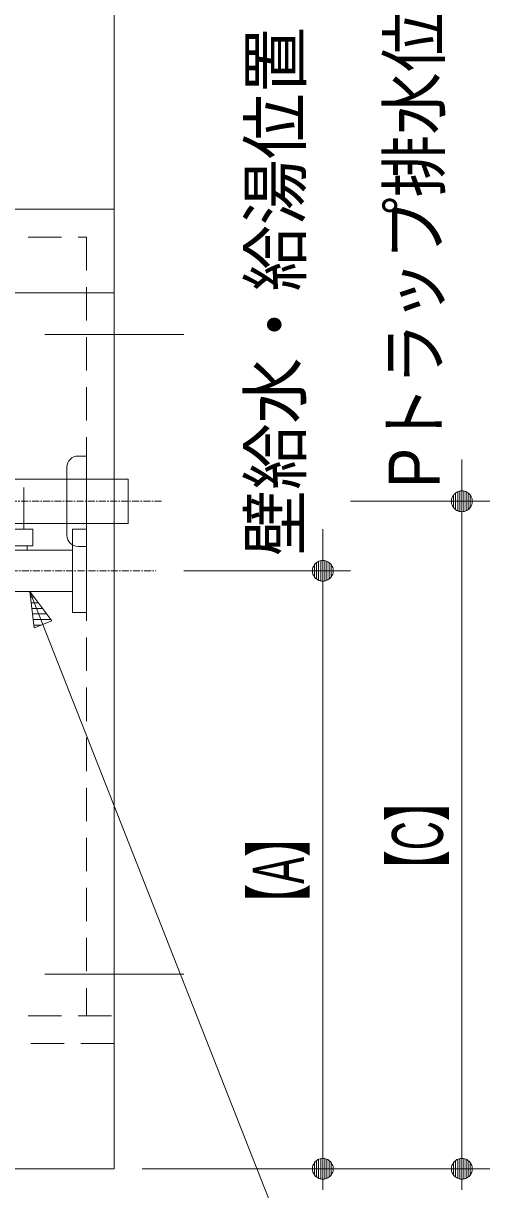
# Model space of a CAD drawing. Units: millimetres, scale not verified. Extents: x -6062 to 6062, y -3045 to 3045.
# Drawn here: x -3483 to -3148, y -2035 to -1196 of the extents above; entities that cross this region are included whole.
import ezdxf
from ezdxf.enums import TextEntityAlignment as Align

# ---------------------------------------------------------------- set-up
doc = ezdxf.new("R2010")
doc.units = ezdxf.units.MM
doc.header["$LTSCALE"] = 20
doc.linetypes.add('CHAIN1', pattern=[8, 5, -1, 1, -1])
doc.linetypes.add('DASHED1', pattern=[1.8, 1.2, -0.6])
for name, color, linetype, lineweight in [('0-1_2寸法-3', 7, 'Continuous', 9), ('0-2_5ボウル・キャビネット', 7, 'Continuous', 9), ('0-3_2寸法-2', 7, 'Continuous', 9), ('0-4_0', 7, 'Continuous', 9), ('0-6_4給排水', 7, 'Continuous', 9)]:
    doc.layers.add(name, color=color, linetype=linetype, lineweight=lineweight)
doc.styles.add('ＭＳ Ｐゴシック', font='')
doc.styles.get('ＭＳ Ｐゴシック').set_extended_font_data('MS PGothic')

# ---------------------------------------------------------------- blocks, each defined once
blk = doc.blocks.new('_Dot')
at = {"layer": '0-4_0'}
for p, q in [((-10, 0), (-20, 0)), ((9.78, 2), (-9.78, 2)), ((7.99, 6), (-7.99, 6)), ((9.16, -3.98), (-9.16, -3.98)), ((6, -7.98), (-6, -7.98))]:
    blk.add_line(p, q, dxfattribs=at)
for points in [[(10, 0), (9.92, 1.25), (9.69, 2.49), (9.3, 3.68), (8.76, 4.82), (8.09, 5.88), (7.29, 6.85), (6.37, 7.71), (5.36, 8.44), (4.26, 9.05), (3.09, 9.51), (1.87, 9.82), (0.63, 9.98), (-0.63, 9.98), (-1.87, 9.82), (-3.09, 9.51), (-4.26, 9.05), (-5.36, 8.44), (-6.37, 7.71), (-7.29, 6.85), (-8.09, 5.88), (-8.76, 4.82), (-9.3, 3.68), (-9.69, 2.49), (-9.92, 1.25), (-10, 0), (0, 0)], [(-10, 0), (-9.92, -1.25), (-9.69, -2.49), (-9.3, -3.68), (-8.76, -4.82), (-8.09, -5.88), (-7.29, -6.85), (-6.37, -7.71), (-5.36, -8.44), (-4.26, -9.05), (-3.09, -9.51), (-1.87, -9.82), (-0.63, -9.98), (0.63, -9.98), (1.87, -9.82), (3.09, -9.51), (4.26, -9.05), (5.36, -8.44), (6.37, -7.71), (7.29, -6.85), (8.09, -5.88), (8.76, -4.82), (9.3, -3.68), (9.69, -2.49), (9.92, -1.25), (10, 0), (0, 0)]]:
    blk.add_lwpolyline(points, close=True, dxfattribs=at)
blk = doc.blocks.new('止水栓_側面')
at = {"layer": '0-6_4給排水', "linetype": 'CHAIN1'}
blk.add_line((-3010, 0), (1000, 0), dxfattribs=at)
at = {"layer": '0-6_4給排水'}
blk.add_lwpolyline([(-900, 1200), (-900, 600), (-1200, 600), (-1200, 1200)], dxfattribs=at)
for points in [[(-1950, 660), (-1850, 660), (-1850, 300), (-1950, 300)], [(-1330, 600), (-770, 600), (-770, 360), (-1330, 360)], [(-200, 600), (0, 600), (0, -600), (-200, -600)], [(-1250, 360), (-850, 360), (-850, 298), (-1250, 298)], [(-1450, -300), (-2010, -300), (-2010, 300), (-1450, 300)], [(-1450, 240), (-1430, 240), (-1430, -240), (-1450, -240)], [(-1430, 298), (-200, 298), (-200, -298), (-1430, -298)]]:
    blk.add_lwpolyline(points, close=True, dxfattribs=at)
blk = doc.blocks.new('グループ-8')
at = {"layer": '0-6_4給排水', "linetype": 'CHAIN1'}
for p, q in [((-35300, -24500), (-35300, -20720)), ((-34522.1, -28832.9), (-34827.9, -28293.9))]:
    blk.add_line(p, q, dxfattribs=at)
at = {"layer": '0-6_4給排水'}
for p, q in [((-35000, -21586.8), (-35000, -21840)), ((-35600, -21760), (-35600, -21840)), ((-37122.2, -23104), (-37428.6, -22846.9))]:
    blk.add_line(p, q, dxfattribs=at)
blk.add_lwpolyline([(-36860, -21420), (-35650, -21420), (-35650, -21760), (-35300, -21760), (-34950.1, -21558), (-34950, -21220), (-35650, -21220), (-35650, -21260), (-36860, -21260)], close=True, dxfattribs=at)
for points in [[(-35650, -21260), (-35649.9, -21260.4), (-35649.6, -21261.6), (-35649.2, -21263.6), (-35648.6, -21266.4), (-35647.9, -21269.8), (-35647.1, -21274), (-35646.2, -21278.7), (-35645.3, -21284.1), (-35644.4, -21289.9), (-35643.5, -21296.2), (-35642.7, -21302.9), (-35642.1, -21309.9), (-35641.5, -21317.2), (-35641.1, -21324.7), (-35640.8, -21332.3), (-35640.7, -21340), (-35640.8, -21344), (-35640.8, -21348.1), (-35641.1, -21356.1), (-35641.6, -21363.9), (-35642.2, -21371.4), (-35642.9, -21378.5), (-35643.7, -21385.3), (-35644.6, -21391.5), (-35645.5, -21397.3), (-35646.4, -21402.4), (-35647.3, -21407), (-35648, -21410.9), (-35648.7, -21414.2), (-35649.3, -21416.7), (-35649.7, -21418.5), (-35649.9, -21419.6), (-35650, -21420)], [(-35650, -23800), (-35650, -22728), (-36713.5, -22728), (-36733.2, -22729), (-36752.7, -22731.9), (-36771.8, -22736.7), (-36790.4, -22743.4), (-36811.9, -22753.9), (-36831.9, -22766.9), (-36850.3, -22782.1), (-36866.7, -22799.5), (-37363.9, -23392), (-37670.3, -23134.9), (-37173.1, -22542.3), (-37171.4, -22540.3), (-37120.6, -22487.3), (-37065.1, -22441.9), (-37006.6, -22404.5), (-36944.2, -22374.2), (-36888.5, -22354.1), (-36831.1, -22339.7), (-36772.6, -22330.9), (-36713.5, -22328), (-35650, -22328), (-35650, -21840), (-34950, -21840), (-34950, -23800)], [(-35650, -22328), (-35649.4, -22329), (-35647.7, -22332.1), (-35644.9, -22337.2), (-35641.1, -22344.1), (-35636.5, -22352.7), (-35631.3, -22362.9), (-35625.7, -22374.6), (-35619.7, -22387.6), (-35613.7, -22401.8), (-35607.9, -22417.2), (-35602.3, -22433.7), (-35597.3, -22451.2), (-35593.1, -22469.6), (-35589.9, -22488.8), (-35587.9, -22508.5), (-35587.2, -22528.5), (-35588, -22548.6), (-35590.1, -22568.5), (-35593.4, -22587.7), (-35597.7, -22606.3), (-35602.8, -22623.9), (-35608.5, -22640.5), (-35614.4, -22655.9), (-35620.5, -22670.1), (-35626.4, -22683), (-35632, -22694.4), (-35637.1, -22704.4), (-35641.5, -22712.7), (-35645.1, -22719.3), (-35647.8, -22724.1), (-35649.4, -22727.1), (-35650, -22728)]]:
    blk.add_lwpolyline(points, dxfattribs=at)
at = {"layer": '0-6_4給排水', "linetype": 'DASHED1'}
blk.add_lwpolyline([(-35650, -23800), (-35650, -23940), (-34950, -23940), (-34950, -23800)], dxfattribs=at)
blk.add_lwpolyline([(-34820, -24000), (-35780, -24000), (-35780, -23940), (-34820, -23940)], close=True, dxfattribs=at)
at = {"layer": '0-6_4給排水', "linetype": 'CHAIN1'}
for points in [[(-35300, -26505), (-35300, -26440.6), (-35300, -25926.8), (-35300, -24000)], [(-34050, -31200), (-34050, -30686.2), (-34050, -30621.8)]]:
    blk.add_lwpolyline(points, dxfattribs=at)
for centre, start, end in [((-31674.6, -26505), 180, 209.56744), ((-37675.4, -30621.8), 0, 29.56744)]:
    blk.add_arc(centre, 3625.4, start, end, dxfattribs=at)
at = {"layer": '0-6_4給排水'}
blk.add_blockref('止水栓_側面', (-33000, -31800), dxfattribs=at)
blk = doc.blocks.new('グループ-10')
at = {"layer": '0-6_4給排水'}
blk.add_line((-33280, -31290), (-33280, -30310), dxfattribs=at)
at = {"layer": '0-6_4給排水', "linetype": 'CHAIN1'}
blk.add_line((-34900, -30800), (-31900, -30800), dxfattribs=at)
at = {"layer": '0-6_4給排水'}
for points in [[(-33120, -30150), (-33000, -30150), (-33000, -31450), (-33120, -31450)], [(-34400, -30480), (-32400, -30480), (-32400, -31120), (-34400, -31120)]]:
    blk.add_lwpolyline(points, dxfattribs=at)
for centre, start, end in [((-33120, -30310), 90, 180), ((-33120, -31290), 180, 270)]:
    blk.add_arc(centre, 160, start, end, dxfattribs=at)

msp = doc.modelspace()

# ---------------------------------------------------------------- linework, layer by layer
at = {"layer": '0-1_2寸法-3'}
for p, q in [((-3478.18, -1604.99), (-3478.24, -1604.99)), ((-3478.18, -1604.99), (-3478.24, -1604.99)), ((-3475.17, -1608.99), (-3477.75, -1608.99)), ((-3472.15, -1612.99), (-3477.26, -1612.99)), ((-3469.14, -1616.99), (-3476.77, -1616.99)), ((-3466.12, -1620.99), (-3476.27, -1620.99)), ((-3463.11, -1624.99), (-3475.78, -1624.99)), ((-3470.1, -1628.99), (-3475.29, -1628.99))]:
    msp.add_line(p, q, dxfattribs=at)
msp.add_lwpolyline([(-3605.69, -2420), (-3157.5, -2420), (-3478.25, -1604.9)], dxfattribs=at)
msp.add_lwpolyline([(-3475.05, -1630.99), (-3478.25, -1604.9), (-3462.43, -1625.9)], close=True, dxfattribs=at)
msp.add_lwpolyline([(-3475.05, -1630.99), (-3478.25, -1604.9), (-3462.43, -1625.9)], close=True, dxfattribs=at)
at = {"layer": '0-2_5ボウル・キャビネット', "linetype": 'CHAIN1'}
for p, q in [((-3467.5, -1420), (-3367.5, -1420)), ((-3467.5, -1880), (-3367.5, -1880))]:
    msp.add_line(p, q, dxfattribs=at)
at = {"layer": '0-2_5ボウル・キャビネット'}
msp.add_lwpolyline([(-4067.5, -2020), (-3417.5, -2020), (-3417.5, -770)], dxfattribs=at)
for points in [[(-3967.5, -1330), (-3417.5, -1330), (-3417.5, -1390), (-3967.5, -1390)], [(-3947.5, -1390), (-3417.5, -1390), (-3417.5, -2020), (-3947.5, -2020)]]:
    msp.add_lwpolyline(points, close=True, dxfattribs=at)
at = {"layer": '0-2_5ボウル・キャビネット', "linetype": 'DASHED1'}
msp.add_lwpolyline([(-3947.5, -1393.08), (-3947.5, -1350), (-3437.5, -1350), (-3437.5, -1910)], dxfattribs=at)
msp.add_lwpolyline([(-3947.5, -1910), (-3417.5, -1910), (-3417.5, -1930), (-3947.5, -1930)], close=True, dxfattribs=at)
at = {"layer": '0-3_2寸法-2'}
for p, q in [((-3167.5, -1524.99), (-3167.5, -1509.99)), ((-3247.5, -1540), (-3147.5, -1540)), ((-3247.5, -1540), (-3147.5, -1540)), ((-3167.5, -1540), (-3167.5, -2020)), ((-3167.5, -1555.01), (-3167.5, -2004.99)), ((-3267.5, -1574.99), (-3267.5, -1559.99)), ((-3367.5, -1590), (-3247.5, -1590)), ((-3367.5, -1590), (-3247.5, -1590)), ((-3267.5, -1590), (-3267.5, -2020)), ((-3267.5, -1605.01), (-3267.5, -2004.99)), ((-3397.5, -2020), (-3247.5, -2020)), ((-3397.5, -2020), (-3247.5, -2020)), ((-3247.5, -2020), (-3147.5, -2020)), ((-3247.5, -2020), (-3147.5, -2020))]:
    msp.add_line(p, q, dxfattribs=at)

# ---------------------------------------------------------------- block references
at = {"layer": '0-3_2寸法-2', "xscale": 0.7503418, "yscale": 0.7503418}
for p, rotation in [((-3167.5, -1540), 270), ((-3167.5, -1540), 90), ((-3267.5, -1590), 270), ((-3267.5, -1590), 90), ((-3267.5, -2020), 270), ((-3267.5, -2020), 90), ((-3167.5, -2020), 270), ((-3167.5, -2020), 90)]:
    msp.add_blockref('_Dot', p, dxfattribs=dict(at, rotation=rotation))
at = {"layer": '0-6_4給排水', "xscale": 0.05, "yscale": 0.05}
for name in ['グループ-8', 'グループ-10']:
    msp.add_blockref(name, (-1787.5, 0), dxfattribs=at)

# ---------------------------------------------------------------- texts
at = {"layer": '0-3_2寸法-2', "style": 'ＭＳ Ｐゴシック'}
for s, height, width, p in [('Pトラップ排水位置', 36.69, 0.9, (-3172.48, -1530.42)), ('壁給水・給湯位置', 36.69, 0.95, (-3272.38, -1579.36)), ('【C】', 36.66, 0.6, (-3170.13, -1820.83)), ('【A】', 36.69, 0.6, (-3270.13, -1845.05))]:
    msp.add_text(s, height=height, rotation=90, dxfattribs=dict(at, width=width)).set_placement(p, align=Align.BOTTOM_LEFT)

doc.saveas('drawing.dxf')
